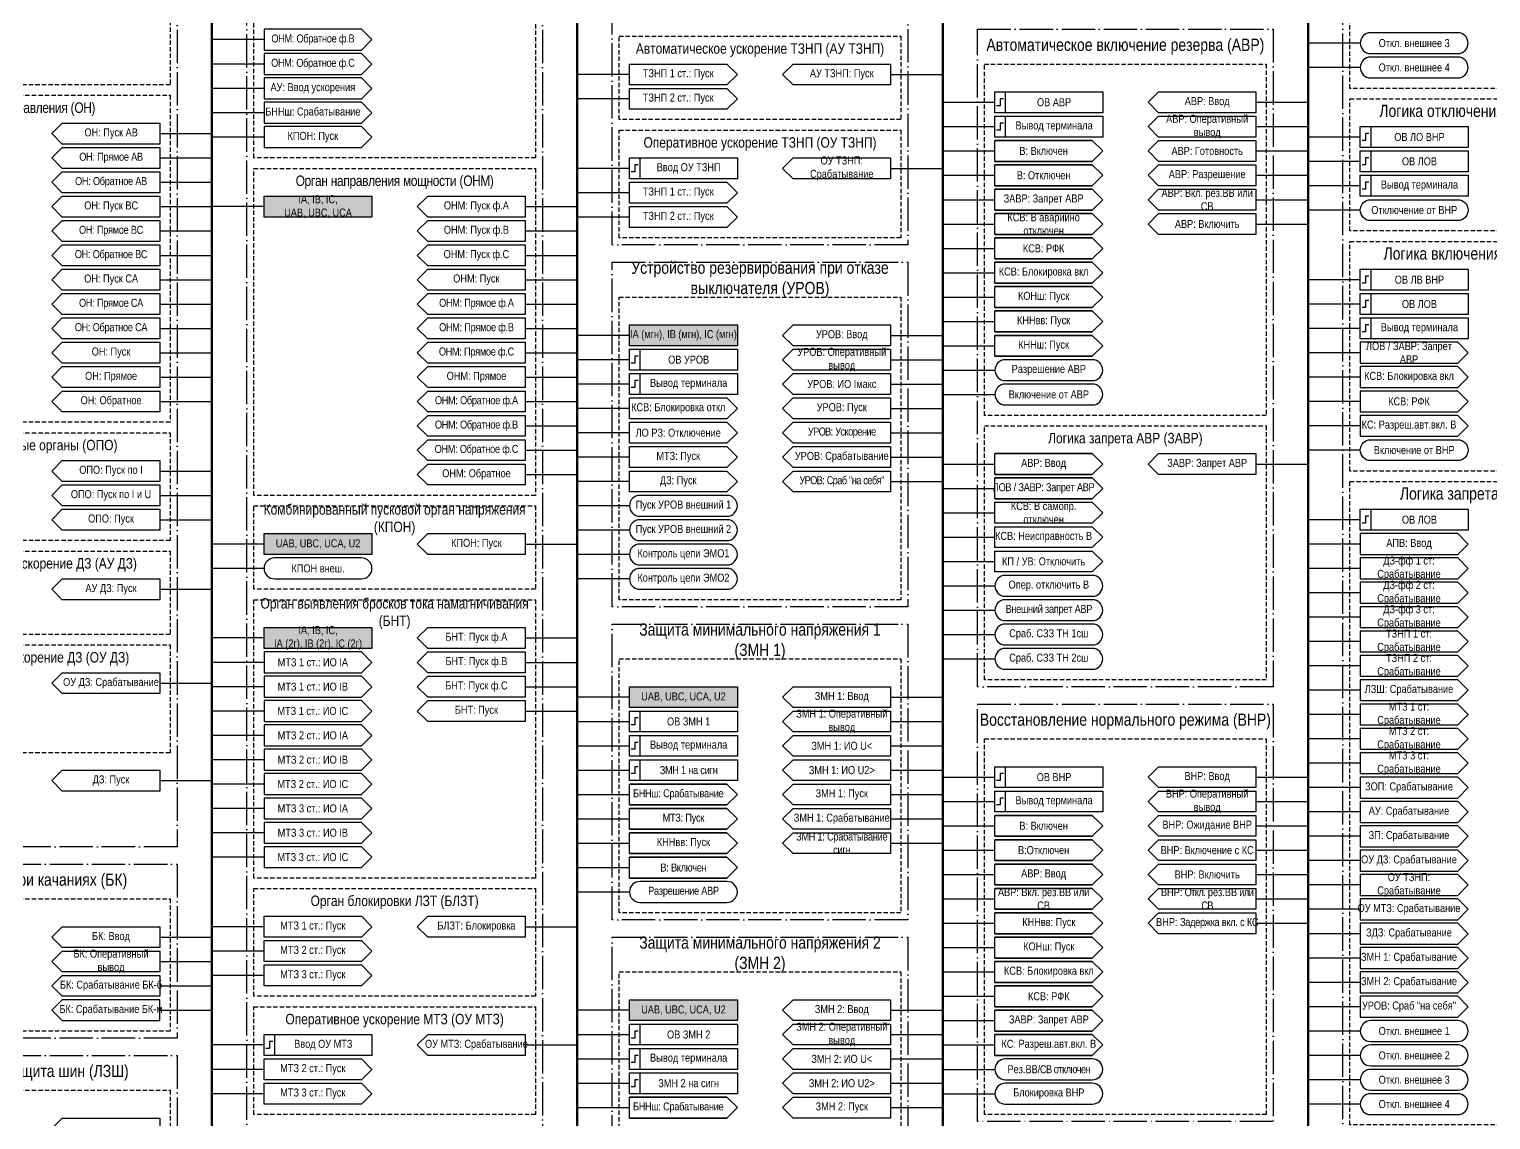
# Model space of a CAD drawing. Header units: millimetres. Extents: x -32357 to 1150, y -489 to 2440.
# Drawn here: x 262.5 to 682.5, y 274.5 to 588 of the extents above; entities that cross this region are included whole.
import ezdxf

# ---------------------------------------------------------------- set-up
doc = ezdxf.new("R2010")
doc.units = ezdxf.units.MM
doc.linetypes.add('ACAD_ISO04W100', pattern=[30, 24, -3, 0, -3])
doc.linetypes.add('штриховая2', pattern=[0.375, 0.25, -0.125])
doc.layers.add('TEXT', color=7, linetype='Continuous', lineweight=25)
doc.styles.add('2.5_Gost_RD', font='ARIALN.TTF', dxfattribs={"height": 2.5})
doc.styles.add('3.5_Gost_RD', font='ARIALN.TTF', dxfattribs={"height": 3.5})

msp = doc.modelspace()

# ---------------------------------------------------------------- hatches: boundary and pattern name
at = {"ltscale": 100, "true_color": 0xf7941d}
h = msp.add_hatch(color=30, dxfattribs=at)
h.dxf.hatch_style = 1
h.paths.add_polyline_path([(330, 540), (361, 540), (361, 534), (330, 534)])
h = msp.add_hatch(color=30, dxfattribs=at)
h.dxf.hatch_style = 1
h.paths.add_polyline_path([(435, 503), (466, 503), (466, 497), (435, 497)])
h = msp.add_hatch(color=30, dxfattribs=at)
h.dxf.hatch_style = 1
h.paths.add_polyline_path([(330, 443), (361, 443), (361, 437), (330, 437)])
h = msp.add_hatch(color=30, dxfattribs=at)
h.dxf.hatch_style = 1
h.paths.add_polyline_path([(330, 416), (361, 416), (361, 410), (330, 410)])
h = msp.add_hatch(color=30, dxfattribs=at)
h.dxf.hatch_style = 1
h.paths.add_polyline_path([(435, 399), (466, 399), (466, 393), (435, 393)])
h = msp.add_hatch(color=30, dxfattribs=at)
h.dxf.hatch_style = 1
h.paths.add_polyline_path([(435, 309), (466, 309), (466, 303), (435, 303)])

# ---------------------------------------------------------------- linework, layer by layer
at = {"lineweight": 100, "ltscale": 100}
for p, q in [((315, 980), (315, 30)), ((420, 980), (420, 30)), ((525, 980), (525, 30)), ((630, 980), (630, 30))]:
    msp.add_line(p, q, dxfattribs=at)
at = {"ltscale": 100}
for p, q in [((330, 585), (315, 585)), ((645, 584), (630, 584)), ((330, 578), (315, 578)), ((645, 577), (630, 577)), ((435, 575), (420, 575)), ((510, 575), (525, 575)), ((330, 571), (315, 571)), ((435, 568), (420, 568)), ((330, 564), (315, 564)), ((525, 567), (540, 567)), ((615, 567), (630, 567)), ((525, 560), (540, 560)), ((615, 560), (630, 560)), ((300, 558), (315, 558)), ((330, 557), (315, 557)), ((645, 557), (630, 557)), ((300, 551), (315, 551)), ((525, 553), (540, 553)), ((615, 553), (630, 553)), ((435, 548), (420, 548)), ((510, 548), (525, 548)), ((645, 550), (630, 550)), ((300, 544), (315, 544)), ((525, 546), (540, 546)), ((615, 546), (630, 546)), ((645, 543), (630, 543)), ((435, 541), (420, 541)), ((525, 539), (540, 539)), ((615, 539), (630, 539)), ((300, 537), (315, 537)), ((330, 537), (315, 537)), ((405, 537), (420, 537)), ((435, 534), (420, 534)), ((645, 536), (630, 536)), ((300, 530), (315, 530)), ((405, 530), (420, 530)), ((525, 532), (540, 532)), ((615, 532), (630, 532)), ((300, 523), (315, 523)), ((405, 523), (420, 523)), ((525, 525), (540, 525)), ((525, 518), (540, 518)), ((300, 516), (315, 516)), ((405, 516), (420, 516)), ((645, 516), (630, 516)), ((300, 509), (315, 509)), ((405, 509), (420, 509)), ((525, 511), (540, 511)), ((645, 509), (630, 509)), ((300, 502), (315, 502)), ((405, 502), (420, 502)), ((435, 500), (420, 500)), ((510, 500), (525, 500)), ((525, 504), (540, 504)), ((645, 502), (630, 502)), ((525, 497), (540, 497)), ((300, 495), (315, 495)), ((405, 495), (420, 495)), ((435, 493), (420, 493)), ((510, 493), (525, 493)), ((645, 495), (630, 495)), ((300, 488), (315, 488)), ((405, 488), (420, 488)), ((525, 490), (540, 490)), ((645, 488), (630, 488)), ((435, 486), (420, 486)), ((510, 486), (525, 486)), ((300, 481), (315, 481)), ((405, 481), (420, 481)), ((435, 479), (420, 479)), ((510, 479), (525, 479)), ((525, 483), (540, 483)), ((645, 481), (630, 481)), ((405, 474), (420, 474)), ((435, 472), (420, 472)), ((510, 472), (525, 472)), ((645, 474), (630, 474)), ((405, 467), (420, 467)), ((645, 467), (630, 467)), ((435, 465), (420, 465)), ((510, 465), (525, 465)), ((525, 463), (540, 463)), ((615, 463), (630, 463)), ((300, 461), (315, 461)), ((405, 460), (420, 460)), ((435, 458), (420, 458)), ((510, 458), (525, 458)), ((300, 454), (315, 454)), ((525, 456), (540, 456)), ((435, 451), (420, 451)), ((300, 447), (315, 447)), ((525, 449), (540, 449)), ((645, 447), (630, 447)), ((435, 444), (420, 444)), ((525, 442), (540, 442)), ((330, 440), (315, 440)), ((405, 440), (420, 440)), ((435, 437), (420, 437)), ((645, 440), (630, 440)), ((330, 433), (315, 433)), ((525, 435), (540, 435)), ((645, 433), (630, 433)), ((435, 430), (420, 430)), ((300, 427), (315, 427)), ((525, 428), (540, 428)), ((645, 426), (630, 426)), ((525, 421), (540, 421)), ((645, 419), (630, 419)), ((330, 413), (315, 413)), ((405, 413), (420, 413)), ((525, 414), (540, 414)), ((645, 412), (630, 412)), ((330, 406), (315, 406)), ((405, 406), (420, 406)), ((525, 407), (540, 407)), ((645, 405), (630, 405)), ((300, 400), (315, 400)), ((330, 399), (315, 399)), ((405, 399), (420, 399)), ((435, 396), (420, 396)), ((510, 396), (525, 396)), ((645, 398), (630, 398)), ((330, 392), (315, 392)), ((405, 392), (420, 392)), ((645, 391), (630, 391)), ((420, 389), (435, 389)), ((510, 389), (525, 389)), ((330, 385), (315, 385)), ((645, 384), (630, 384)), ((420, 382), (435, 382)), ((510, 382), (525, 382)), ((330, 378), (315, 378)), ((420, 375), (435, 375)), ((510, 375), (525, 375)), ((645, 377), (630, 377)), ((300, 372), (315, 372)), ((330, 371), (315, 371)), ((525, 373), (540, 373)), ((615, 373), (630, 373)), ((645, 370), (630, 370)), ((420, 368), (435, 368)), ((510, 368), (525, 368)), ((525, 366), (540, 366)), ((615, 366), (630, 366)), ((330, 364), (315, 364)), ((645, 363), (630, 363)), ((420, 361), (435, 361)), ((510, 361), (525, 361)), ((525, 359), (540, 359)), ((615, 359), (630, 359)), ((330, 357), (315, 357)), ((420, 354), (435, 354)), ((510, 354), (525, 354)), ((645, 356), (630, 356)), ((330, 350), (315, 350)), ((525, 352), (540, 352)), ((615, 352), (630, 352)), ((645, 349), (630, 349)), ((420, 347), (435, 347)), ((525, 345), (540, 345)), ((615, 345), (630, 345)), ((645, 342), (630, 342)), ((420, 340), (435, 340)), ((525, 338), (540, 338)), ((615, 338), (630, 338)), ((645, 335), (630, 335)), ((330, 330), (315, 330)), ((405, 330), (420, 330)), ((525, 331), (540, 331)), ((615, 331), (630, 331)), ((645, 328), (630, 328)), ((300, 327), (315, 327)), ((525, 324), (540, 324)), ((300, 320), (315, 320)), ((330, 323), (315, 323)), ((645, 321), (630, 321)), ((330, 316), (315, 316)), ((525, 317), (540, 317)), ((300, 313), (315, 313)), ((645, 314), (630, 314)), ((525, 310), (540, 310)), ((645, 307), (630, 307)), ((300, 306), (315, 306)), ((435, 306), (420, 306)), ((510, 306), (525, 306)), ((525, 303), (540, 303)), ((420, 299), (435, 299)), ((510, 299), (525, 299)), ((645, 300), (630, 300)), ((330, 296), (315, 296)), ((405, 296), (420, 296)), ((525, 296), (540, 296)), ((420, 292), (435, 292)), ((510, 292), (525, 292)), ((645, 293), (630, 293)), ((330, 289), (315, 289)), ((525, 289), (540, 289)), ((645, 286), (630, 286)), ((330, 282), (315, 282)), ((420, 285), (435, 285)), ((510, 285), (525, 285)), ((525, 282), (540, 282)), ((420, 278), (435, 278)), ((510, 278), (525, 278)), ((645, 279), (630, 279))]:
    msp.add_line(p, q, dxfattribs=at)
at = {"color": 251, "linetype": 'ACAD_ISO04W100', "lineweight": 30, "ltscale": 0.4, "true_color": 0x58595b}
for points in [[(220, 975), (305, 975), (305, 353), (220, 353)], [(325, 975), (410, 975), (410, 214), (325, 214)], [(430, 830), (515, 830), (515, 526), (430, 526)], [(640, 766), (725, 766), (725, 69), (640, 69)], [(535, 588), (620, 588), (620, 399), (535, 399)], [(430, 521), (515, 521), (515, 422), (430, 422)], [(430, 417), (515, 417), (515, 332), (430, 332)], [(535, 394), (620, 394), (620, 274), (535, 274)], [(220, 348), (305, 348), (305, 298), (220, 298)], [(430, 327), (515, 327), (515, 242), (430, 242)], [(220, 293), (305, 293), (305, 187), (220, 187)]]:
    msp.add_lwpolyline(points, close=True, dxfattribs=at)
at = {"linetype": 'штриховая2', "ltscale": 5}
for points in [[(642, 756), (723, 756), (723, 571), (642, 571)], [(222, 701), (303, 701), (303, 572), (222, 572)], [(327, 687), (408, 687), (408, 551), (327, 551)], [(432, 586), (513, 586), (513, 562), (432, 562)], [(537, 578), (618, 578), (618, 477), (537, 477)], [(222, 569), (303, 569), (303, 475), (222, 475)], [(642, 568), (723, 568), (723, 530), (642, 530)], [(432, 559), (513, 559), (513, 528), (432, 528)], [(327, 548), (408, 548), (408, 454), (327, 454)], [(642, 527), (723, 527), (723, 461), (642, 461)], [(432, 511), (513, 511), (513, 424), (432, 424)], [(222, 472), (303, 472), (303, 441), (222, 441)], [(537, 474), (618, 474), (618, 401), (537, 401)], [(642, 458), (723, 458), (723, 273), (642, 273)], [(327, 451), (408, 451), (408, 427), (327, 427)], [(222, 438), (303, 438), (303, 414), (222, 414)], [(327, 424), (408, 424), (408, 344), (327, 344)], [(222, 411), (303, 411), (303, 380), (222, 380)], [(432, 407), (513, 407), (513, 334), (432, 334)], [(537, 384), (618, 384), (618, 276), (537, 276)], [(327, 341), (408, 341), (408, 310), (327, 310)], [(222, 338), (303, 338), (303, 300), (222, 300)], [(432, 317), (513, 317), (513, 244), (432, 244)], [(327, 307), (408, 307), (408, 276), (327, 276)], [(222, 283), (303, 283), (303, 189), (222, 189)]]:
    msp.add_lwpolyline(points, close=True, dxfattribs=at)
at = {"ltscale": 100}
for points in [[(361, 585), (358, 588), (330, 588), (330, 582), (358, 582), (361, 585)], [(361, 578), (358, 581), (330, 581), (330, 575), (358, 575), (361, 578)], [(435, 578), (463, 578), (466, 575), (463, 572), (435, 572), (435, 578)], [(361, 571), (358, 574), (330, 574), (330, 568), (358, 568), (361, 571)], [(435, 571), (463, 571), (466, 568), (463, 565), (435, 565), (435, 571)], [(361, 564), (358, 567), (330, 567), (330, 561), (358, 561), (361, 564)], [(361, 557), (358, 560), (330, 560), (330, 554), (358, 554), (361, 557)], [(540, 550), (568, 550), (571, 553), (568, 556), (540, 556), (568, 556), (571, 553), (568, 550), (540, 550), (540, 556)], [(540, 543), (568, 543), (571, 546), (568, 549), (540, 549), (568, 549), (571, 546), (568, 543), (540, 543), (540, 549)], [(435, 544), (463, 544), (466, 541), (463, 538), (435, 538), (435, 544)], [(540, 536), (568, 536), (571, 539), (568, 542), (540, 542), (568, 542), (571, 539), (568, 536), (540, 536), (540, 542)], [(435, 537), (463, 537), (466, 534), (463, 531), (435, 531), (435, 537)], [(540, 529), (568, 529), (571, 532), (568, 535), (540, 535), (568, 535), (571, 532), (568, 529), (540, 529), (540, 535)], [(540, 522), (568, 522), (571, 525), (568, 528), (540, 528), (568, 528), (571, 525), (568, 522), (540, 522), (540, 528)], [(540, 515), (568, 515), (571, 518), (568, 521), (540, 521), (568, 521), (571, 518), (568, 515), (540, 515), (540, 521)], [(540, 508), (568, 508), (571, 511), (568, 514), (540, 514), (568, 514), (571, 511), (568, 508), (540, 508), (540, 514)], [(540, 501), (568, 501), (571, 504), (568, 507), (540, 507), (568, 507), (571, 504), (568, 501), (540, 501), (540, 507)], [(540, 494), (568, 494), (571, 497), (568, 500), (540, 500), (568, 500), (571, 497), (568, 494), (540, 494), (540, 500)], [(676, 495), (673, 498), (645, 498), (645, 492), (673, 492), (676, 495)], [(676, 488), (673, 491), (645, 491), (645, 485), (673, 485), (676, 488)], [(676, 481), (673, 484), (645, 484), (645, 478), (673, 478), (676, 481)], [(435, 482), (463, 482), (466, 479), (463, 476), (435, 476), (435, 482)], [(435, 475), (463, 475), (466, 472), (463, 469), (435, 469), (435, 475)], [(676, 474), (673, 477), (645, 477), (645, 471), (673, 471), (676, 474)], [(435, 468), (463, 468), (466, 465), (463, 462), (435, 462), (435, 468)], [(540, 460), (568, 460), (571, 463), (568, 466), (540, 466), (568, 466), (571, 463), (568, 460), (540, 460), (540, 466)], [(435, 461), (463, 461), (466, 458), (463, 455), (435, 455), (435, 461)], [(540, 453), (568, 453), (571, 456), (568, 459), (540, 459), (568, 459), (571, 456), (568, 453), (540, 453), (540, 459)], [(540, 452), (568, 452), (571, 449), (568, 446), (540, 446), (540, 452)], [(540, 445), (568, 445), (571, 442), (568, 439), (540, 439), (540, 445)], [(676, 440), (673, 443), (645, 443), (645, 437), (673, 437), (676, 440)], [(540, 438), (568, 438), (571, 435), (568, 432), (540, 432), (540, 438)], [(676, 433), (673, 436), (645, 436), (645, 430), (673, 430), (676, 433)], [(676, 426), (673, 429), (645, 429), (645, 423), (673, 423), (676, 426)], [(676, 419), (673, 422), (645, 422), (645, 416), (673, 416), (676, 419)], [(676, 412), (673, 415), (645, 415), (645, 409), (673, 409), (676, 412)], [(361, 406), (358, 409), (330, 409), (330, 403), (358, 403), (361, 406)], [(676, 405), (673, 408), (645, 408), (645, 402), (673, 402), (676, 405)], [(361, 399), (358, 402), (330, 402), (330, 396), (358, 396), (361, 399)], [(676, 398), (673, 401), (645, 401), (645, 395), (673, 395), (676, 398)], [(361, 392), (358, 395), (330, 395), (330, 389), (358, 389), (361, 392)], [(676, 391), (673, 394), (645, 394), (645, 388), (673, 388), (676, 391)], [(361, 385), (358, 388), (330, 388), (330, 382), (358, 382), (361, 385)], [(676, 384), (673, 387), (645, 387), (645, 381), (673, 381), (676, 384)], [(361, 378), (358, 381), (330, 381), (330, 375), (358, 375), (361, 378)], [(676, 377), (673, 380), (645, 380), (645, 374), (673, 374), (676, 377)], [(361, 371), (358, 374), (330, 374), (330, 368), (358, 368), (361, 371)], [(435, 365), (463, 365), (466, 368), (463, 371), (435, 371), (463, 371), (466, 368), (463, 365), (435, 365), (435, 371)], [(676, 370), (673, 373), (645, 373), (645, 367), (673, 367), (676, 370)], [(361, 364), (358, 367), (330, 367), (330, 361), (358, 361), (361, 364)], [(676, 363), (673, 366), (645, 366), (645, 360), (673, 360), (676, 363)], [(435, 358), (463, 358), (466, 361), (463, 364), (435, 364), (463, 364), (466, 361), (463, 358), (435, 358), (435, 364)], [(540, 356), (568, 356), (571, 359), (568, 362), (540, 362), (568, 362), (571, 359), (568, 356), (540, 356), (540, 362)], [(361, 357), (358, 360), (330, 360), (330, 354), (358, 354), (361, 357)], [(676, 356), (673, 359), (645, 359), (645, 353), (673, 353), (676, 356)], [(361, 350), (358, 353), (330, 353), (330, 347), (358, 347), (361, 350)], [(435, 351), (463, 351), (466, 354), (463, 357), (435, 357), (463, 357), (466, 354), (463, 351), (435, 351), (435, 357)], [(540, 349), (568, 349), (571, 352), (568, 355), (540, 355), (568, 355), (571, 352), (568, 349), (540, 349), (540, 355)], [(435, 344), (463, 344), (466, 347), (463, 350), (435, 350), (463, 350), (466, 347), (463, 344), (435, 344), (435, 350)], [(676, 349), (673, 352), (645, 352), (645, 346), (673, 346), (676, 349)], [(540, 342), (568, 342), (571, 345), (568, 348), (540, 348), (568, 348), (571, 345), (568, 342), (540, 342), (540, 348)], [(676, 342), (673, 345), (645, 345), (645, 339), (673, 339), (676, 342)], [(540, 335), (568, 335), (571, 338), (568, 341), (540, 341), (568, 341), (571, 338), (568, 335), (540, 335), (540, 341)], [(676, 335), (673, 338), (645, 338), (645, 332), (673, 332), (676, 335)], [(330, 333), (358, 333), (361, 330), (358, 327), (330, 327), (330, 333)], [(540, 328), (568, 328), (571, 331), (568, 334), (540, 334), (568, 334), (571, 331), (568, 328), (540, 328), (540, 334)], [(676, 328), (673, 331), (645, 331), (645, 325), (673, 325), (676, 328)], [(330, 326), (358, 326), (361, 323), (358, 320), (330, 320), (330, 326)], [(540, 321), (568, 321), (571, 324), (568, 327), (540, 327), (568, 327), (571, 324), (568, 321), (540, 321), (540, 327)], [(676, 321), (673, 324), (645, 324), (645, 318), (673, 318), (676, 321)], [(269, 320), (272, 323), (300, 323), (300, 317), (272, 317), (269, 320)], [(540, 314), (568, 314), (571, 317), (568, 320), (540, 320), (568, 320), (571, 317), (568, 314), (540, 314), (540, 320)], [(330, 319), (358, 319), (361, 316), (358, 313), (330, 313), (330, 319)], [(676, 314), (673, 317), (645, 317), (645, 311), (673, 311), (676, 314)], [(540, 307), (568, 307), (571, 310), (568, 313), (540, 313), (568, 313), (571, 310), (568, 307), (540, 307), (540, 313)], [(676, 307), (673, 310), (645, 310), (645, 304), (673, 304), (676, 307)], [(540, 300), (568, 300), (571, 303), (568, 306), (540, 306), (568, 306), (571, 303), (568, 300), (540, 300), (540, 306)], [(540, 293), (568, 293), (571, 296), (568, 299), (540, 299), (568, 299), (571, 296), (568, 293), (540, 293), (540, 299)], [(330, 292), (358, 292), (361, 289), (358, 286), (330, 286), (330, 292)], [(330, 285), (358, 285), (361, 282), (358, 279), (330, 279), (330, 285)], [(435, 275), (463, 275), (466, 278), (463, 281), (435, 281), (463, 281), (466, 278), (463, 275), (435, 275), (435, 281)]]:
    msp.add_lwpolyline(points, dxfattribs=at)
for points in [[(648, 581), (673, 581, 1), (673, 587), (648, 587, 1)], [(648, 574), (673, 574, 1), (673, 580), (648, 580, 1)], [(648, 533, -1), (648, 539), (673, 539, -1), (673, 533)], [(543, 487), (568, 487, 1), (568, 493), (543, 493, 1)], [(543, 480), (568, 480, 1), (568, 486), (543, 486, 1)], [(648, 464, -1), (648, 470), (673, 470, -1), (673, 464)], [(438, 448), (463, 448, 1), (463, 454), (438, 454, 1)], [(438, 441), (463, 441, 1), (463, 447), (438, 447, 1)], [(438, 434), (463, 434, 1), (463, 440), (438, 440, 1)], [(333, 430), (358, 430, 1), (358, 436), (333, 436, 1)], [(438, 427), (463, 427, 1), (463, 433), (438, 433, 1)], [(543, 425), (568, 425, 1), (568, 431), (543, 431, 1)], [(543, 418), (568, 418, 1), (568, 424), (543, 424, 1)], [(543, 411), (568, 411, 1), (568, 417), (543, 417, 1)], [(543, 404), (568, 404, 1), (568, 410), (543, 410, 1)], [(438, 337), (463, 337, 1), (463, 343), (438, 343, 1)], [(648, 297), (673, 297, 1), (673, 303), (648, 303, 1)], [(648, 290), (673, 290, 1), (673, 296), (648, 296, 1)], [(543, 286), (568, 286, 1), (568, 292), (543, 292, 1)], [(648, 283), (673, 283, 1), (673, 289), (648, 289, 1)], [(543, 279), (568, 279, 1), (568, 285), (543, 285, 1)], [(648, 276), (673, 276, 1), (673, 282), (648, 282, 1)]]:
    msp.add_lwpolyline(points, format="xyb", close=True, dxfattribs=at)
for points in [[(510, 572), (482, 572), (479, 575), (482, 578), (510, 578)], [(540, 570), (543, 570), (543, 564), (540, 564)], [(540, 570), (571, 570), (571, 564), (540, 564)], [(615, 570), (615, 564), (587, 564), (584, 567), (587, 570)], [(540, 563), (543, 563), (543, 557), (540, 557)], [(540, 563), (571, 563), (571, 557), (540, 557)], [(615, 563), (615, 557), (587, 557), (584, 560), (587, 563)], [(272, 561), (300, 561), (300, 555), (272, 555), (269, 558)], [(645, 560), (676, 560), (676, 554), (645, 554)], [(645, 560), (648, 560), (648, 554), (645, 554)], [(587, 556), (615, 556), (615, 550), (587, 550), (584, 553)], [(272, 554), (300, 554), (300, 548), (272, 548), (269, 551)], [(435, 551), (438, 551), (438, 545), (435, 545)], [(435, 551), (466, 551), (466, 545), (435, 545)], [(510, 545), (482, 545), (479, 548), (482, 551), (510, 551)], [(645, 553), (648, 553), (648, 547), (645, 547)], [(645, 553), (676, 553), (676, 547), (645, 547)], [(272, 547), (300, 547), (300, 541), (272, 541), (269, 544)], [(587, 549), (615, 549), (615, 543), (587, 543), (584, 546)], [(587, 542), (615, 542), (615, 536), (587, 536), (584, 539)], [(645, 546), (648, 546), (648, 540), (645, 540)], [(645, 546), (676, 546), (676, 540), (645, 540)], [(272, 540), (300, 540), (300, 534), (272, 534), (269, 537)], [(330, 540), (361, 540), (361, 534), (330, 534)], [(377, 540), (405, 540), (405, 534), (377, 534), (374, 537)], [(587, 535), (615, 535), (615, 529), (587, 529), (584, 532)], [(272, 533), (300, 533), (300, 527), (272, 527), (269, 530)], [(377, 533), (405, 533), (405, 527), (377, 527), (374, 530)], [(272, 526), (300, 526), (300, 520), (272, 520), (269, 523)], [(377, 526), (405, 526), (405, 520), (377, 520), (374, 523)], [(272, 519), (300, 519), (300, 513), (272, 513), (269, 516)], [(377, 519), (405, 519), (405, 513), (377, 513), (374, 516)], [(645, 519), (648, 519), (648, 513), (645, 513)], [(645, 519), (676, 519), (676, 513), (645, 513)], [(272, 512), (300, 512), (300, 506), (272, 506), (269, 509)], [(377, 512), (405, 512), (405, 506), (377, 506), (374, 509)], [(645, 512), (648, 512), (648, 506), (645, 506)], [(645, 512), (676, 512), (676, 506), (645, 506)], [(272, 505), (300, 505), (300, 499), (272, 499), (269, 502)], [(377, 505), (405, 505), (405, 499), (377, 499), (374, 502)], [(645, 505), (676, 505), (676, 499), (645, 499)], [(645, 505), (648, 505), (648, 499), (645, 499)], [(435, 503), (466, 503), (466, 497), (435, 497)], [(482, 503), (510, 503), (510, 497), (482, 497), (479, 500)], [(272, 498), (300, 498), (300, 492), (272, 492), (269, 495)], [(377, 498), (405, 498), (405, 492), (377, 492), (374, 495)], [(435, 496), (438, 496), (438, 490), (435, 490)], [(435, 496), (466, 496), (466, 490), (435, 490)], [(482, 496), (510, 496), (510, 490), (482, 490), (479, 493)], [(272, 491), (300, 491), (300, 485), (272, 485), (269, 488)], [(377, 491), (405, 491), (405, 485), (377, 485), (374, 488)], [(435, 489), (466, 489), (466, 483), (435, 483)], [(435, 489), (438, 489), (438, 483), (435, 483)], [(482, 489), (510, 489), (510, 483), (482, 483), (479, 486)], [(272, 484), (300, 484), (300, 478), (272, 478), (269, 481)], [(377, 484), (405, 484), (405, 478), (377, 478), (374, 481)], [(482, 482), (510, 482), (510, 476), (482, 476), (479, 479)], [(377, 477), (405, 477), (405, 471), (377, 471), (374, 474)], [(482, 475), (510, 475), (510, 469), (482, 469), (479, 472)], [(377, 470), (405, 470), (405, 464), (377, 464), (374, 467)], [(482, 468), (510, 468), (510, 462), (482, 462), (479, 465)], [(300, 458), (272, 458), (269, 461), (272, 464), (300, 464)], [(377, 463), (405, 463), (405, 457), (377, 457), (374, 460)], [(615, 466), (615, 460), (587, 460), (584, 463), (587, 466)], [(482, 461), (510, 461), (510, 455), (482, 455), (479, 458)], [(300, 451), (272, 451), (269, 454), (272, 457), (300, 457)], [(300, 444), (272, 444), (269, 447), (272, 450), (300, 450)], [(645, 450), (676, 450), (676, 444), (645, 444)], [(645, 450), (648, 450), (648, 444), (645, 444)], [(330, 443), (361, 443), (361, 437), (330, 437)], [(405, 437), (377, 437), (374, 440), (377, 443), (405, 443)], [(300, 424), (272, 424), (269, 427), (272, 430), (300, 430)], [(330, 416), (361, 416), (361, 410), (330, 410)], [(405, 416), (405, 410), (377, 410), (374, 413), (377, 416)], [(405, 409), (405, 403), (377, 403), (374, 406), (377, 409)], [(300, 397), (272, 397), (269, 400), (272, 403), (300, 403)], [(405, 402), (405, 396), (377, 396), (374, 399), (377, 402)], [(405, 395), (405, 389), (377, 389), (374, 392), (377, 395)], [(435, 399), (466, 399), (466, 393), (435, 393)], [(482, 399), (510, 399), (510, 393), (482, 393), (479, 396)], [(435, 392), (466, 392), (466, 386), (435, 386)], [(435, 392), (438, 392), (438, 386), (435, 386)], [(482, 392), (510, 392), (510, 386), (482, 386), (479, 389)], [(435, 385), (466, 385), (466, 379), (435, 379)], [(435, 385), (438, 385), (438, 379), (435, 379)], [(482, 385), (510, 385), (510, 379), (482, 379), (479, 382)], [(300, 369), (272, 369), (269, 372), (272, 375), (300, 375)], [(435, 378), (466, 378), (466, 372), (435, 372)], [(435, 378), (438, 378), (438, 372), (435, 372)], [(482, 378), (510, 378), (510, 372), (482, 372), (479, 375)], [(540, 376), (571, 376), (571, 370), (540, 370)], [(540, 376), (543, 376), (543, 370), (540, 370)], [(587, 376), (615, 376), (615, 370), (587, 370), (584, 373)], [(482, 371), (510, 371), (510, 365), (482, 365), (479, 368)], [(540, 369), (571, 369), (571, 363), (540, 363)], [(540, 369), (543, 369), (543, 363), (540, 363)], [(587, 369), (615, 369), (615, 363), (587, 363), (584, 366)], [(482, 364), (510, 364), (510, 358), (482, 358), (479, 361)], [(587, 362), (615, 362), (615, 356), (587, 356), (584, 359)], [(482, 357), (510, 357), (510, 351), (482, 351), (479, 354)], [(587, 355), (615, 355), (615, 349), (587, 349), (584, 352)], [(587, 348), (615, 348), (615, 342), (587, 342), (584, 345)], [(587, 341), (615, 341), (615, 335), (587, 335), (584, 338)], [(405, 327), (377, 327), (374, 330), (377, 333), (405, 333)], [(615, 334), (615, 328), (587, 328), (584, 331), (587, 334)], [(300, 324), (272, 324), (269, 327), (272, 330), (300, 330)], [(272, 316), (300, 316), (300, 310), (272, 310), (269, 313)], [(272, 303), (300, 303), (300, 309), (272, 309), (269, 306)], [(435, 309), (466, 309), (466, 303), (435, 303)], [(482, 309), (510, 309), (510, 303), (482, 303), (479, 306)], [(330, 299), (333, 299), (333, 293), (330, 293)], [(330, 299), (361, 299), (361, 293), (330, 293)], [(405, 293), (377, 293), (374, 296), (377, 299), (405, 299)], [(435, 302), (466, 302), (466, 296), (435, 296)], [(435, 302), (438, 302), (438, 296), (435, 296)], [(482, 302), (510, 302), (510, 296), (482, 296), (479, 299)], [(435, 295), (466, 295), (466, 289), (435, 289)], [(435, 295), (438, 295), (438, 289), (435, 289)], [(482, 295), (510, 295), (510, 289), (482, 289), (479, 292)], [(435, 288), (466, 288), (466, 282), (435, 282)], [(435, 288), (438, 288), (438, 282), (435, 282)], [(482, 288), (510, 288), (510, 282), (482, 282), (479, 285)], [(482, 281), (510, 281), (510, 275), (482, 275), (479, 278)], [(300, 275), (300, 269), (272, 269), (269, 272), (272, 275)]]:
    msp.add_lwpolyline(points, close=True, dxfattribs=at)
at = {"lineweight": 30, "ltscale": 100}
for points in [[(542.5, 568), (541.5, 568), (541.5, 566), (540.5, 566)], [(542.5, 561), (541.5, 561), (541.5, 559), (540.5, 559)], [(647.5, 558), (646.5, 558), (646.5, 556), (645.5, 556)], [(647.5, 551), (646.5, 551), (646.5, 549), (645.5, 549)], [(437.5, 549), (436.5, 549), (436.5, 547), (435.5, 547)], [(647.5, 544), (646.5, 544), (646.5, 542), (645.5, 542)], [(647.5, 517), (646.5, 517), (646.5, 515), (645.5, 515)], [(647.5, 510), (646.5, 510), (646.5, 508), (645.5, 508)], [(647.5, 503), (646.5, 503), (646.5, 501), (645.5, 501)], [(437.5, 494), (436.5, 494), (436.5, 492), (435.5, 492)], [(437.5, 487), (436.5, 487), (436.5, 485), (435.5, 485)], [(647.5, 448), (646.5, 448), (646.5, 446), (645.5, 446)], [(437.5, 390), (436.5, 390), (436.5, 388), (435.5, 388)], [(437.5, 383), (436.5, 383), (436.5, 381), (435.5, 381)], [(437.5, 376), (436.5, 376), (436.5, 374), (435.5, 374)], [(542.5, 374), (541.5, 374), (541.5, 372), (540.5, 372)], [(542.5, 367), (541.5, 367), (541.5, 365), (540.5, 365)], [(437.5, 300), (436.5, 300), (436.5, 298), (435.5, 298)], [(332.5, 297), (331.5, 297), (331.5, 295), (330.5, 295)], [(437.5, 293), (436.5, 293), (436.5, 291), (435.5, 291)], [(437.5, 286), (436.5, 286), (436.5, 284), (435.5, 284)]]:
    msp.add_lwpolyline(points, dxfattribs=at)

# ---------------------------------------------------------------- texts
at = {"color": 30, "ltscale": 100, "attachment_point": 5, "style": '3.5_Gost_RD'}
for s, insert, char_height, width in [('{\\C30;\\c1938679;Автоматическое ускорение ТЗНП (АУ ТЗНП)}', (472.5, 582), 3, 81), ('{\\C30;\\c1938679;Автоматическое включение резерва (АВР)}', (577.5, 583), 3.5, 85), ('\\pt147;{\\T0.95;\\C30;\\c1938679;Орган направления (ОН)}', (262.5, 565), 3, 81), ('Логика отключения ВНР (ЛО ВНР)', (682.5, 564), 3.5, 81), ('{\\C30;\\c1938679;Оперативное ускорение ТЗНП (ОУ ТЗНП)}', (472.5, 555), 3, 81), ('\\pt147;{\\T0.95;\\C30;\\c1938679;Орган направления мощности (ОНМ)}', (367.5, 544), 3, 81), ('Логика включения ВНР (ЛВ ВНР)', (682.5, 523), 3.5, 81), ('Устройство резервирования при отказе выключателя (УРОВ)', (472.5, 516), 3.5, 85), ('\\pt147;Логика запрета АВР (ЗАВР)', (577.5, 470), 3, 81), ('Логика запрета АПВ (ЗАПВ)', (682.5, 454), 3.5, 81), ('{\\C30;\\c1938679;Комбинированный пусковой орган напряжения (КПОН)}', (367.5, 447), 3, 81), ('{\\C30;\\c1938679;Орган выявления бросков тока намагничивания (БНТ)}', (367.5, 420), 3, 81), ('{\\C30;\\c1938679;Защита минимального напряжения 1 \\P(ЗМН 1)}', (472.5, 412), 3.5, 85), ('{\\C30;\\c1938679;Восстановление нормального режима (ВНР)}', (577.5, 389), 3.5, 85), ('\\pt108.5;Блокировка при качаниях (БК)', (262.5, 343), 3.5, 85), ('{\\C30;\\c1938679;Орган блокировки ЛЗТ (БЛЗТ)}', (367.5, 337), 3, 81), ('{\\C30;\\c1938679;Защита минимального напряжения 2 \\P(ЗМН 2)}', (472.5, 322), 3.5, 85), ('{\\C30;\\c1938679;Оперативное ускорение МТЗ (ОУ МТЗ)}', (367.5, 303), 3, 81), ('{\\C30;\\c1938679;Логическая защита шин (ЛЗШ)}', (262.5, 288), 3.5, 85)]:
    msp.add_mtext(s, dxfattribs=dict(at, insert=insert, char_height=char_height, width=width))
at = {"ltscale": 100, "char_height": 2.3, "attachment_point": 5, "style": '2.5_Gost_RD'}
for s, insert, width in [('АУ ТЗНП: Пуск', (496, 575), 28), ('АВР: Ввод', (601, 567), 28), ('АВР: Оперативный вывод', (601, 560), 28), ('КПОН: Пуск', (344, 557), 28), ('ОУ ТЗНП: Срабатывание', (496, 548), 28), ('АВР: Готовность', (601, 553), 28), ('АВР: Разрешение', (601, 546), 28), ('АВР: Вкл. рез.ВВ или СВ', (601, 539), 28), ('ОНМ: Пуск ф.А ', (391, 537), 28), ('ОНМ: Пуск ф.В', (391, 530), 28), ('АВР: Включить', (601, 532), 28), ('{\\T0.95;ОН: Обратное ВС}', (286, 523), 28), ('ОНМ: Пуск ф.С', (391, 523), 28), ('ОНМ: Пуск', (391, 516), 27.874), ('{\\T0.95;ОНМ: Прямое ф.А}', (391, 509), 28), ('{\\T0.95;ОНМ: Прямое ф.В}', (391, 502), 28), ('УРОВ: Ввод', (496, 500), 28), ('{\\T0.95;ОНМ: Прямое ф.С}', (391, 495), 28), ('УРОВ: Оперативный вывод', (496, 493), 28), ('ОНМ: Прямое', (391.03, 488), 27.937), ('{\\T0.95;ОНМ: Обратное ф.А}', (391, 481), 28), ('УРОВ: Пуск', (496, 479), 28), ('{\\T0.95;ОНМ: Обратное ф.В}', (391, 474), 28), ('{\\T0.9;УРОВ: Ускорение}', (496, 472), 28), ('{\\T0.95;ОНМ: Обратное ф.С}', (391, 467), 28), ('{\\C256;УРОВ: Срабатывание}', (496, 465), 28), ('ЗАВР: Запрет АВР', (601, 463), 28), ('\\pt23;ОНМ: Обратное', (391.03, 460), 27.937), ('{\\T0.9;УРОВ: Сраб "на себя"}', (496, 458), 28), ('КСВ: В самопр. отключен', (554, 449), 28), ('КПОН: Пуск', (391, 440), 28), ('КСВ: Неисправность В', (554, 442), 28), ('КПОН внеш.', (345.5, 433), 31), ('КП / УВ: Отключить', (554, 435), 28), ('БНТ: Пуск ф.А', (391, 413), 28), ('БНТ: Пуск ф.В', (391, 406), 28), ('БНТ: Пуск ф.С', (391, 399), 28), ('ЗМН 1: Ввод', (496, 396), 28), ('БНТ: Пуск', (391, 392), 28), ('ЗМН 1: Оперативный вывод', (496, 389), 28), ('ЗМН 1: ИО U<', (496, 382), 28), ('ЗМН 1: ИО U2>', (496, 375), 28), ('ВНР: Ввод', (601, 373), 28), ('ЗМН 1: Пуск', (496, 368), 28), ('ВНР: Оперативный вывод', (601, 366), 28), ('ЗМН 1: Срабатывание', (496, 361), 28), ('{\\T0.95;ЗМН 1: Срабатывание сигн}', (496, 354), 28), ('ВНР: Ожидание ВНР', (601, 359), 28), ('ВНР: Включение с КС', (601, 352), 28), ('ВНР: Включить', (601, 345), 28), ('ВНР:{\\T0.9; Откл. }рез.ВВ{\\T0.9; или СВ}', (601, 338), 28), ('ВНР: {\\T0.95;Задержка вкл. с КС}', (601, 331), 28), ('БК: Ввод', (286, 327), 28), ('БЛЗТ: Блокировка', (391, 330), 28), ('БК: Срабатывание БК-б', (286, 313), 28), ('БК: Срабатывание БК-м', (286, 306), 28), ('ЗМН 2: Ввод', (496, 306), 28), ('ЗМН 2: Оперативный вывод', (496, 299), 28), ('ОУ МТЗ: Срабатывание', (391, 296), 28), ('ЗМН 2: ИО U<', (496, 292), 28), ('ЗМН 2: ИО U2>', (496, 285), 28), ('ЗМН 2: Пуск', (496, 278), 28)]:
    msp.add_mtext(s, dxfattribs=dict(at, insert=insert, width=width))
at = {"color": 30, "ltscale": 100, "true_color": 0xf7941d, "char_height": 3, "width": 81, "attachment_point": 5, "style": '3.5_Gost_RD'}
for s, insert in [('Общие пусковые органы (ОПО)', (262.5, 468)), ('Автоматическое ускорение ДЗ (АУ ДЗ)', (262.5, 434)), ('Оперативное ускорение ДЗ (ОУ ДЗ)', (262.5, 407))]:
    msp.add_mtext(s, dxfattribs=dict(at, insert=insert))
at = {"layer": 'TEXT', "ltscale": 100, "char_height": 2.3, "attachment_point": 5, "style": '2.5_Gost_RD'}
for s, insert, width in [('{\\T0.95;ОНМ: Обратное ф.В}', (344, 585), 28), ('Откл. внешнее 3', (660.5, 584), 31), ('{\\T0.95;ОНМ: Обратное ф.С}', (344, 578), 28), ('ТЗНП 1 ст.: Пуск', (449, 575), 28), ('Откл. внешнее 4', (660.5, 577), 31), ('АУ: Ввод ускорения', (344, 571), 28), ('ТЗНП 2 ст.: Пуск', (449, 568), 28), ('ОВ АВР', (557, 567), 28), ('БННш: Срабатывание', (344, 564), 28), ('ОН: Пуск А{\\T0.95;В} ', (286, 558), 28), ('Вывод терминала', (557, 560), 28), ('ОВ ЛО ВНР', (662, 557), 28), ('{\\T0.95;ОН: Прямое АВ}', (286, 551), 28), ('В: Включен', (554, 553), 28), ('ОВ ЛОВ', (662, 550), 28), ('В: Отключен', (554, 546), 28), ('{\\T0.95;ОН: Обратное АВ}', (286, 544), 28), ('ТЗНП 1 ст.: Пуск', (449, 541), 28), ('Вывод терминала', (662, 543), 28), ('ОН: Пуск В{\\T0.95;С}', (286, 537), 28), ('IA, IB, IC,\\PUAB, UBC, UCA', (345.5, 537), 31), ('ЗАВР: Запрет АВР', (554, 539), 28), ('ТЗНП 2 ст.: Пуск', (449, 534), 28), ('КСВ: В аварийно отключен', (554, 532), 28), ('Отключение от ВНР', (660.5, 536), 31), ('{\\T0.95;ОН: Прямое ВС}', (286, 530), 28), ('КСВ: РФК', (554, 525), 28), ('ОН: Пуск С{\\T0.95;А}', (286, 516), 28), ('КСВ: Блокировка вкл', (554, 518), 28), ('ОВ ЛВ ВНР', (662, 516), 28), ('КОНш: Пуск', (554, 511), 28), ('{\\T0.95;ОН: Прямое СА}', (286, 509), 28), ('ОВ ЛОВ', (662, 509), 28), ('{\\T0.95;ОН: Обратное СА}', (286, 502), 28), ('Вывод терминала', (662, 502), 28), ('ОН: Пуск', (286, 495), 27.874), ('КННш: Пуск', (554, 497), 28), ('ЛОВ / ЗАВР: Запрет АВР', (659, 495), 28), ('ОВ УРОВ', (452, 493), 28), ('Разрешение АВР', (555.5, 490), 31), ('ОН: Прямое', (286.03, 488), 27.937), ('Вывод терминала', (452, 486), 28), ('{\\C256;УРОВ: ИО Iмакс}', (496, 486), 28), ('КСВ: Блокировка вкл', (659, 488), 28), ('Включение от АВР', (555.5, 483), 31), ('ОН: Обратное', (286.03, 481), 27.937), ('КСВ: Блокировка откл', (449, 479), 28), ('КСВ: РФК', (659, 481), 28), ('КС: Разреш.авт.вкл. В', (659, 474), 28), ('ЛО РЗ: Отключение', (449, 472), 28), ('МТЗ: Пуск', (449, 465), 28), ('Включение от ВНР', (660.5, 467), 31), ('ОПО: Пуск по I', (286, 461), 28), ('АВР: Ввод', (554, 463), 28), ('ДЗ: Пуск', (449, 458), 28), ('ОПО: Пуск по I и U', (286, 454), 28), ('{\\T0.95;ЛОВ / ЗАВР: Запрет АВР}', (554, 456), 28), ('Пуск УРОВ внешний 1', (450.5, 451), 31), ('ОПО: Пуск', (286, 447), 28), ('Пуск УРОВ внешний 2', (450.5, 444), 31), ('ОВ ЛОВ', (662, 447), 28), ('UAB, UBC, UCA, U2', (345.5, 440), 31), ('АПВ: Ввод', (659, 440), 28), ('Контроль цепи ЭМО1', (450.5, 437), 31), ('ДЗ-фф 1 ст: Срабатывание', (659, 433), 28), ('АУ ДЗ: Пуск', (286, 427), 28), ('Контроль цепи ЭМО2', (450.5, 430), 31), ('Опер. отключить В', (555.5, 428), 31), ('ДЗ-фф 2 ст: Срабатывание', (659, 426), 28), ('{\\T0.95;Внешний запрет АВР}', (555.5, 421), 31), ('ДЗ-фф 3 ст: Срабатывание', (659, 419), 28), ('IA, IB, IC, \\PIA (2г), IB (2г), IC (2г)', (345.5, 413), 31), ('Сраб. СЗЗ ТН 1сш', (555.5, 414), 31), ('\\A1;ТЗНП 1 ст: {\\A0;Срабатывание}', (659, 412), 28), ('Сраб. СЗЗ ТН 2сш', (555.5, 407), 31), ('\\A1;ТЗНП 2 ст: {\\A0;Срабатывание}', (659, 405), 28), ('МТЗ 1 ст.: ИО IА', (344, 406), 28), ('ОУ ДЗ: Срабатывание', (286, 400), 28), ('МТЗ 1 ст.: ИО IB', (344, 399), 28), ('ЛЗШ: Срабатывание', (659, 398), 28), ('МТЗ 1 ст.: ИО IC', (344, 392), 28), ('\\A1;МТЗ 1 ст: Срабатывание', (659, 391), 28), ('\\A1;МТЗ 2 ст: Срабатывание', (659, 384), 28), ('МТЗ 2 ст.: ИО IА', (344, 385), 28), ('МТЗ 2 ст.: ИО IB', (344, 378), 28), ('\\A1;МТЗ 3 ст: Срабатывание', (659, 377), 28), ('ДЗ: Пуск', (286, 372), 28), ('МТЗ 2 ст.: ИО IC', (344, 371), 28), ('ЗОП: Срабатывание', (659, 370), 28), ('МТЗ 3 ст.: ИО IА', (344, 364), 28), ('АУ: Срабатывание', (659, 363), 28), ('МТЗ 3 ст.: ИО IB', (344, 357), 28), ('ЗП: Срабатывание', (659, 356), 28), ('МТЗ 3 ст.: ИО IC', (344, 350), 28), ('ОУ ДЗ: Срабатывание ', (659, 349), 28), ('ОУ ТЗНП: Срабатывание ', (659, 342), 28), ('{\\T0.95;Разрешение АВР}', (450.5, 340), 31), ('ОУ МТЗ: Срабатывание ', (659, 335), 28), ('МТЗ 1 ст.: Пуск', (344, 330), 28), ('ЗДЗ: Срабатывание ', (659, 328), 28), ('БК: Оперативный вывод', (286, 320), 28), ('МТЗ 2 ст.: Пуск', (344, 323), 28), ('ЗМН 1: Срабатывание ', (659, 321), 28), ('МТЗ 3 ст.: Пуск', (344, 316), 28), ('ЗМН 2: Срабатывание ', (659, 314), 28), ('УРОВ: Сраб "на себя"', (659, 307), 28), ('ЗАВР: Запрет АВР', (555.5, 303), 31), ('Откл. внешнее 1', (660.5, 300), 31), ('Ввод ОУ МТЗ', (347, 296), 28), ('Откл. внешнее 2', (660.5, 293), 31), ('МТЗ 2 ст.: Пуск', (344, 289), 28), ('Рез.ВВ{\\T0.9;/СВ отключен}', (555.5, 289), 31), ('Откл. внешнее 3', (660.5, 286), 31), ('МТЗ 3 ст.: Пуск', (344, 282), 28), ('Блокировка ВНР', (555.5, 282), 31), ('Откл. внешнее 4', (660.5, 279), 31)]:
    msp.add_mtext(s, dxfattribs=dict(at, insert=insert, width=width))
at = {"layer": 'TEXT', "color": 0, "ltscale": 100, "char_height": 2.3, "attachment_point": 5, "style": '2.5_Gost_RD'}
for s, insert, width in [('{\\C256;Ввод ОУ ТЗНП}', (452, 548), 28), ('{\\C256;КННвв: Пуск}', (554, 504), 28), ('{\\C256;IA (мгн), IB (мгн), IC (мгн)}', (450.5, 500), 31), ('{\\C256;UAB, UBC, UCA, U2}', (450.5, 396), 31), ('{\\C256;ОВ ЗМН 1}', (452, 389), 28), ('{\\C256;Вывод терминала}', (452, 382), 28), ('{\\T0.95;\\C256;ЗМН 1 на сигн}', (452, 375), 28), ('{\\C256;ОВ ВНР}', (557, 373), 28), ('{\\T0.95;\\C256;БННш: Срабатывание}', (449, 368), 28), ('{\\C256;Вывод терминала}', (557, 366), 28), ('{\\T0.95;\\C256;МТЗ: Пуск}', (450.5, 361), 31), ('{\\C256;В: Включен}', (554, 359), 28), ('{\\C256;КННвв: Пуск}', (450.5, 354), 31), ('{\\C256;В:Отключен}', (554, 352), 28), ('{\\T0.95;\\C256;В: Включен}', (450.5, 347), 31), ('{\\C256;АВР: Ввод}', (554, 345), 28), ('{\\C256;АВР: Вкл. рез.ВВ или СВ}', (554, 338), 28), ('{\\C256;КННвв: Пуск}', (555.5, 331), 31), ('{\\C256;КОНш: Пуск}', (555.5, 324), 31), ('{\\C256;КСВ: Блокировка вкл}', (555.5, 317), 31), ('{\\C256;КСВ: РФК}', (555.5, 310), 31), ('{\\C256;UAB, UBC, UCA, U2}', (450.5, 306), 31), ('{\\C256;ОВ ЗМН 2}', (452, 299), 28), ('{\\C256;КС: Разреш.авт.вкл. В}', (555.5, 296), 31), ('{\\C256;Вывод терминала}', (452, 292), 28), ('\\pt23;{\\C256;ЗМН 2 на сигн}', (452, 285), 28), ('{\\T0.95;\\C256;БННш: Срабатывание}', (449, 278), 28)]:
    msp.add_mtext(s, dxfattribs=dict(at, insert=insert, width=width))

doc.saveas('drawing.dxf')
